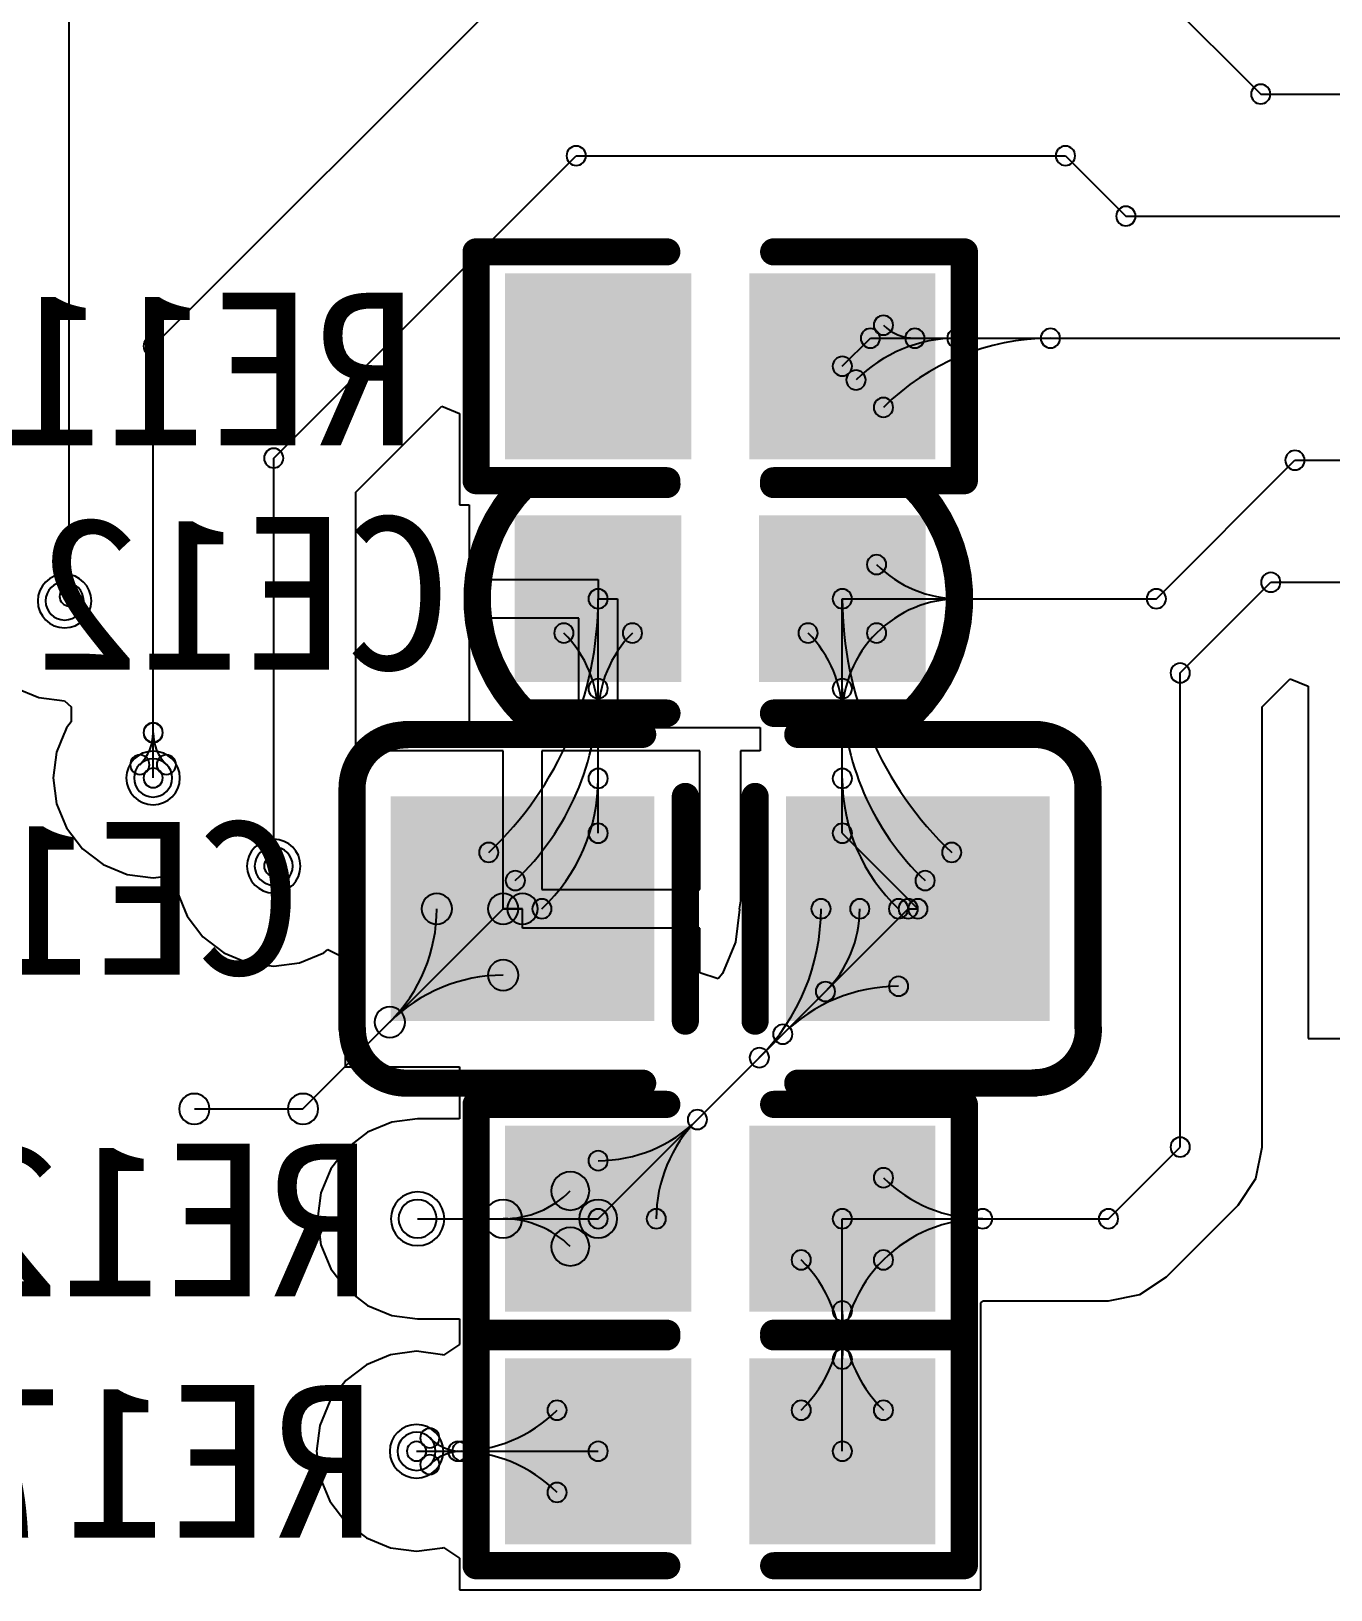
# Model space of a CAD drawing. Header units: inches. Extents: x 32166 to 66782, y 2386 to 7162.
# Drawn here: x 32838.2 to 32906.4, y 3368.8 to 3450.6 of the extents above; entities that cross this region are included whole.
import ezdxf

# ---------------------------------------------------------------- set-up
doc = ezdxf.new("R2010")
doc.units = ezdxf.units.IN
doc.header["$LTSCALE"] = 0.64311
doc.header["$MEASUREMENT"] = 0
for name, color, linetype in [('BOTTOMLAYER', 5, 'CONTINUOUS'), ('BOTTOMOVERLAY', 54, 'CONTINUOUS'), ('BOTTOMPASTE', 16, 'CONTINUOUS'), ('BOTTOMSOLDER', 6, 'CONTINUOUS'), ('MULTILAYER', 9, 'CONTINUOUS')]:
    doc.layers.add(name, color=color, linetype=linetype)
doc.styles.get("Standard").update_dxf_attribs({"font": 'txt', "width": 0.8})

msp = doc.modelspace()

# ---------------------------------------------------------------- linework, layer by layer
at = {"layer": 'BOTTOMLAYER'}
for p, q in [((32840.231, 3420.945), (32840.231, 3464.546)), ((32844.631, 3434.066), (32867.959, 3457.394)), ((32892.583, 3457.394), (32902.695, 3447.282)), ((32902.695, 3447.282), (32915.575, 3447.282)), ((32850.951, 3428.194), (32866.807, 3444.05)), ((32866.807, 3444.05), (32892.456, 3444.05)), ((32892.456, 3444.05), (32895.624, 3440.882)), ((32895.624, 3440.882), (32915.575, 3440.882)), ((32880.759, 3433.01), (32882.231, 3434.482)), ((32882.231, 3434.482), (32915.575, 3434.482)), ((32844.631, 3411.426), (32844.631, 3434.066)), ((32855.249, 3426.413), (32859.756, 3430.92)), ((32859.756, 3430.92), (32860.695, 3430.531)), ((32860.695, 3430.531), (32860.695, 3425.746)), ((32850.951, 3406.801), (32850.951, 3428.194)), ((32897.223, 3420.818), (32904.487, 3428.082)), ((32904.487, 3428.082), (32915.575, 3428.082)), ((32855.249, 3412.842), (32855.249, 3426.413)), ((32860.695, 3425.746), (32861.203, 3425.746)), ((32861.203, 3425.746), (32861.203, 3421.834)), ((32861.203, 3421.834), (32867.961, 3421.834)), ((32867.961, 3421.834), (32867.961, 3420.82)), ((32898.471, 3416.929), (32903.223, 3421.682)), ((32903.223, 3421.682), (32915.575, 3421.682)), ((32867.959, 3408.525), (32867.959, 3420.818)), ((32867.961, 3420.82), (32868.975, 3420.82)), ((32868.975, 3420.82), (32868.975, 3414.062)), ((32880.759, 3420.818), (32897.223, 3420.818)), ((32880.759, 3408.525), (32880.759, 3420.818)), ((32866.943, 3419.802), (32861.203, 3419.802)), ((32861.203, 3419.802), (32861.203, 3414.062)), ((32866.943, 3414.062), (32866.943, 3419.802)), ((32898.471, 3392.066), (32898.471, 3416.929)), ((32902.769, 3415.149), (32904.236, 3416.615)), ((32904.236, 3416.615), (32905.175, 3416.227)), ((32837.366, 3416.161), (32838.631, 3415.637)), ((32838.631, 3415.637), (32839.988, 3415.458)), ((32905.175, 3416.227), (32905.175, 3410.562)), ((32839.988, 3415.458), (32840.332, 3415.156)), ((32840.332, 3415.156), (32840.332, 3414.366)), ((32902.769, 3392.066), (32902.769, 3415.149)), ((32840.086, 3414.045), (32839.983, 3413.797)), ((32840.332, 3414.366), (32840.086, 3414.045)), ((32861.203, 3414.062), (32866.943, 3414.062)), ((32868.975, 3414.062), (32876.46, 3414.062)), ((32876.46, 3414.062), (32876.46, 3412.842)), ((32839.953, 3413.725), (32839.562, 3412.78)), ((32839.961, 3413.764), (32839.953, 3413.725)), ((32839.983, 3413.797), (32839.961, 3413.764)), ((32839.562, 3412.78), (32839.383, 3411.423)), ((32862.98, 3412.842), (32855.249, 3412.842)), ((32862.98, 3404.56), (32862.98, 3412.842)), ((32873.292, 3412.842), (32865.012, 3412.842)), ((32865.012, 3412.842), (32865.012, 3405.578)), ((32873.292, 3405.578), (32873.292, 3412.842)), ((32876.46, 3412.842), (32875.426, 3412.842)), ((32875.426, 3412.842), (32875.426, 3404.977)), ((32839.383, 3411.423), (32839.562, 3410.065)), ((32839.562, 3410.065), (32840.086, 3408.801)), ((32905.175, 3410.562), (32905.175, 3404.162)), ((32840.086, 3408.801), (32840.92, 3407.714)), ((32880.759, 3408.525), (32884.722, 3404.562)), ((32840.92, 3407.714), (32842.006, 3406.881)), ((32842.006, 3406.881), (32843.271, 3406.357)), ((32843.271, 3406.357), (32844.628, 3406.178)), ((32844.628, 3406.178), (32845.056, 3406.234)), ((32845.056, 3406.234), (32845.862, 3405.616)), ((32845.862, 3405.616), (32845.885, 3405.444)), ((32845.885, 3405.444), (32846.409, 3404.179)), ((32865.012, 3405.578), (32873.292, 3405.578)), ((32875.426, 3404.977), (32875.343, 3404.562)), ((32846.409, 3404.179), (32847.242, 3403.092)), ((32852.484, 3394.066), (32862.98, 3404.562)), ((32862.98, 3404.562), (32863.996, 3404.562)), ((32863.994, 3404.56), (32862.98, 3404.56)), ((32863.994, 3403.546), (32863.994, 3404.56)), ((32867.959, 3388.306), (32884.215, 3404.562)), ((32875.377, 3404.523), (32875.151, 3402.807)), ((32875.343, 3404.562), (32875.343, 3404.562)), ((32875.343, 3404.562), (32875.377, 3404.523)), ((32884.215, 3404.562), (32884.722, 3404.562)), ((32905.175, 3404.162), (32905.175, 3397.762)), ((32873.292, 3403.546), (32863.994, 3403.546)), ((32873.292, 3401.211), (32873.292, 3403.546)), ((32847.242, 3403.092), (32848.328, 3402.259)), ((32875.151, 3402.807), (32874.474, 3401.172)), ((32848.328, 3402.259), (32849.593, 3401.735)), ((32849.593, 3401.735), (32850.951, 3401.556)), ((32850.951, 3401.556), (32852.308, 3401.735)), ((32852.308, 3401.735), (32853.573, 3402.259)), ((32853.573, 3402.259), (32853.788, 3402.424)), ((32853.788, 3402.424), (32854.7, 3401.975)), ((32854.7, 3401.975), (32854.7, 3396.282)), ((32874.254, 3400.884), (32873.292, 3401.211)), ((32874.474, 3401.172), (32874.254, 3400.884)), ((32905.175, 3397.762), (32924.455, 3397.762)), ((32854.7, 3396.282), (32860.695, 3396.282)), ((32860.695, 3396.282), (32860.695, 3395.57)), ((32860.695, 3395.57), (32860.695, 3395.57)), ((32860.695, 3395.57), (32860.695, 3393.551)), ((32846.791, 3394.066), (32852.484, 3394.066)), ((32858.495, 3393.551), (32857.137, 3393.372)), ((32860.695, 3393.551), (32858.495, 3393.551)), ((32855.872, 3392.848), (32854.786, 3392.014)), ((32857.137, 3393.372), (32855.872, 3392.848)), ((32854.786, 3392.014), (32853.953, 3390.928)), ((32854.786, 3392.014), (32854.786, 3392.014)), ((32854.786, 3392.014), (32854.786, 3392.014)), ((32894.711, 3388.306), (32898.471, 3392.066)), ((32902.442, 3390.421), (32902.769, 3392.066)), ((32902.769, 3392.066), (32902.769, 3392.066)), ((32902.769, 3392.066), (32902.769, 3392.066)), ((32902.769, 3392.066), (32902.769, 3392.066)), ((32853.953, 3390.928), (32853.429, 3389.663)), ((32901.51, 3389.026), (32902.442, 3390.421)), ((32853.429, 3389.663), (32853.25, 3388.306)), ((32897.75, 3385.266), (32901.51, 3389.026)), ((32853.25, 3388.306), (32853.429, 3386.948)), ((32858.495, 3388.306), (32867.959, 3388.306)), ((32880.759, 3388.306), (32894.711, 3388.306)), ((32880.759, 3376.114), (32880.759, 3388.306)), ((32853.429, 3386.948), (32853.953, 3385.683)), ((32853.953, 3385.683), (32854.786, 3384.597)), ((32854.786, 3384.597), (32855.872, 3383.763)), ((32896.356, 3384.334), (32897.75, 3385.266)), ((32897.75, 3385.266), (32897.75, 3385.266)), ((32897.75, 3385.266), (32897.75, 3385.266)), ((32855.872, 3383.763), (32857.137, 3383.239)), ((32888.023, 3383.907), (32888.117, 3383.99)), ((32888.023, 3381.042), (32888.023, 3383.907)), ((32888.117, 3383.99), (32888.117, 3384.007)), ((32888.117, 3384.007), (32894.711, 3384.007)), ((32888.117, 3383.99), (32888.117, 3383.99)), ((32894.711, 3384.007), (32896.356, 3384.334)), ((32857.137, 3383.239), (32858.495, 3383.061)), ((32858.495, 3383.061), (32858.495, 3383.061)), ((32858.495, 3383.061), (32860.695, 3383.061)), ((32860.695, 3383.061), (32860.695, 3381.722)), ((32858.439, 3381.358), (32857.081, 3381.18)), ((32859.796, 3381.18), (32858.439, 3381.358)), ((32860.695, 3381.722), (32859.85, 3381.158)), ((32855.816, 3380.656), (32854.73, 3379.822)), ((32857.081, 3381.18), (32855.816, 3380.656)), ((32859.85, 3381.158), (32859.796, 3381.18)), ((32888.023, 3368.85), (32888.023, 3381.042)), ((32854.73, 3379.822), (32853.897, 3378.736)), ((32853.897, 3378.736), (32853.373, 3377.471)), ((32853.373, 3377.471), (32853.194, 3376.114)), ((32853.194, 3376.114), (32853.373, 3374.756)), ((32858.439, 3376.114), (32867.959, 3376.114)), ((32853.373, 3374.756), (32853.897, 3373.491)), ((32853.897, 3373.491), (32854.73, 3372.405)), ((32854.73, 3372.405), (32855.816, 3371.571)), ((32855.816, 3371.571), (32857.081, 3371.047)), ((32857.081, 3371.047), (32858.439, 3370.869)), ((32858.439, 3370.869), (32859.796, 3371.047)), ((32859.796, 3371.047), (32859.85, 3371.07)), ((32859.85, 3371.07), (32860.695, 3370.505)), ((32860.695, 3370.505), (32860.695, 3368.85)), ((32860.695, 3368.85), (32888.023, 3368.85))]:
    msp.add_line(p, q, dxfattribs=at)
for centre, radius, start, end in [((32902.695, 3447.282), 0.508, 0, 180), ((32902.695, 3447.282), 0.508, 0, 180), ((32902.695, 3447.282), 0.508, 180, 0), ((32902.695, 3447.282), 0.508, 180, 0), ((32866.807, 3444.05), 0.508, 0, 180), ((32866.807, 3444.05), 0.508, 0, 180), ((32892.456, 3444.05), 0.508, 0, 180), ((32892.456, 3444.05), 0.508, 0, 180), ((32866.807, 3444.05), 0.508, 180, 0), ((32866.807, 3444.05), 0.508, 180, 0), ((32892.456, 3444.05), 0.508, 180, 0), ((32892.456, 3444.05), 0.508, 180, 0), ((32895.624, 3440.882), 0.508, 0, 180), ((32895.624, 3440.882), 0.508, 0, 180), ((32895.624, 3440.882), 0.508, 180, 0), ((32895.624, 3440.882), 0.508, 180, 0), ((32882.914, 3435.165), 0.508, 0, 180), ((32844.631, 3434.066), 0.508, 0, 180), ((32844.631, 3434.066), 0.508, 0, 180), ((32886.765, 3427.003), 7.478, 89.99993, 134.99993), ((32882.231, 3434.482), 0.508, 0, 180), ((32882.231, 3434.482), 0.508, 0, 180), ((32882.231, 3434.482), 0.508, 180, 0), ((32882.231, 3434.482), 0.508, 180, 0), ((32882.914, 3435.165), 0.508, 180, 0), ((32884.564, 3436.815), 2.333, 224.99991, 269.99991), ((32891.671, 3422.097), 12.384, 89.99998, 134.99998), ((32884.564, 3434.482), 0.508, 0, 180), ((32884.564, 3434.482), 0.508, 180, 0), ((32886.765, 3434.482), 0.508, 0, 180), ((32886.765, 3434.482), 0.508, 180, 0), ((32891.671, 3434.482), 0.508, 0, 180), ((32891.671, 3434.482), 0.508, 180, 0), ((32844.631, 3434.066), 0.508, 180, 0), ((32844.631, 3434.066), 0.508, 180, 0), ((32880.759, 3433.01), 0.508, 0, 180), ((32880.759, 3433.01), 0.508, 180, 0), ((32881.477, 3432.291), 0.508, 0, 180), ((32881.477, 3432.291), 0.508, 180, 0), ((32882.914, 3430.854), 0.508, 0, 180), ((32882.914, 3430.854), 0.508, 180, 0), ((32850.951, 3428.194), 0.508, 0, 180), ((32850.951, 3428.194), 0.508, 0, 180), ((32850.951, 3428.194), 0.508, 180, 0), ((32850.951, 3428.194), 0.508, 180, 0), ((32904.487, 3428.082), 0.508, 0, 180), ((32904.487, 3428.082), 0.508, 0, 180), ((32904.487, 3428.082), 0.508, 180, 0), ((32904.487, 3428.082), 0.508, 180, 0), ((32882.555, 3422.614), 0.508, 0, 180), ((32882.555, 3422.614), 0.508, 180, 0), ((32886.891, 3426.95), 6.132, 225.00014, 270.00014), ((32903.223, 3421.682), 0.508, 0, 180), ((32903.223, 3421.682), 0.508, 0, 180), ((32839.988, 3420.703), 1, 0, 180), ((32840.231, 3420.945), 0.508, 0, 180), ((32867.959, 3420.818), 0.508, 0, 180), ((32867.959, 3420.817), 0.508, 0, 180), ((32880.759, 3420.818), 0.508, 0, 180), ((32880.759, 3420.818), 0.508, 0, 180), ((32880.759, 3420.817), 0.508, 0, 180), ((32886.891, 3420.818), 0.508, 0, 180), ((32886.891, 3420.818), 0.508, 0, 180), ((32897.223, 3420.818), 0.508, 0, 180), ((32897.223, 3420.818), 0.508, 0, 180), ((32903.223, 3421.682), 0.508, 180, 0), ((32903.223, 3421.682), 0.508, 180, 0), ((32839.988, 3420.703), 1, 180, 0), ((32840.231, 3420.945), 0.508, 180, 0), ((32849.674, 3420.817), 18.285, 313.33698, 359.99998), ((32867.959, 3420.818), 0.508, 180, 0), ((32867.959, 3420.817), 0.508, 180, 0), ((32880.759, 3420.818), 0.508, 180, 0), ((32880.759, 3420.818), 0.508, 180, 0), ((32880.759, 3420.817), 0.508, 180, 0), ((32899.044, 3420.817), 18.285, 180.00002, 226.66302), ((32886.891, 3414.686), 6.132, 89.99986, 134.99986), ((32886.891, 3420.818), 0.508, 180, 0), ((32886.891, 3420.818), 0.508, 180, 0), ((32897.223, 3420.818), 0.508, 180, 0), ((32897.223, 3420.818), 0.508, 180, 0), ((32866.163, 3419.022), 0.508, 0, 180), ((32866.163, 3419.022), 0.508, 180, 0), ((32861.827, 3414.686), 6.132, 359.99986, 44.99986), ((32874.091, 3414.686), 6.132, 135.00014, 180.00014), ((32869.755, 3419.022), 0.508, 0, 180), ((32869.755, 3419.022), 0.508, 180, 0), ((32878.963, 3419.022), 0.508, 0, 180), ((32878.963, 3419.022), 0.508, 180, 0), ((32874.627, 3414.686), 6.132, 359.99986, 44.99986), ((32886.891, 3414.686), 6.132, 135.00014, 180.00014), ((32882.555, 3419.022), 0.508, 0, 180), ((32882.555, 3419.022), 0.508, 0, 180), ((32882.555, 3419.022), 0.508, 180, 0), ((32882.555, 3419.022), 0.508, 180, 0), ((32898.471, 3416.929), 0.508, 0, 180), ((32898.471, 3416.929), 0.508, 0, 180), ((32867.959, 3416.106), 0.508, 0, 180), ((32880.759, 3416.106), 0.508, 0, 180), ((32898.471, 3416.929), 0.508, 180, 0), ((32898.471, 3416.929), 0.508, 180, 0), ((32854.119, 3416.106), 13.84, 313.33697, 359.99997), ((32867.959, 3416.106), 0.508, 180, 0), ((32880.759, 3416.106), 0.508, 180, 0), ((32894.599, 3416.106), 13.84, 180.00003, 226.66303), ((32867.959, 3414.686), 0.508, 0, 180), ((32867.959, 3414.686), 0.508, 0, 180), ((32880.759, 3414.686), 0.508, 0, 180), ((32880.759, 3414.686), 0.508, 0, 180), ((32844.631, 3413.805), 0.508, 0, 180), ((32844.631, 3413.792), 0.508, 0, 180), ((32867.959, 3414.686), 0.508, 180, 0), ((32867.959, 3414.686), 0.508, 180, 0), ((32880.759, 3414.686), 0.508, 180, 0), ((32880.759, 3414.686), 0.508, 180, 0), ((32842.247, 3413.805), 2.384, 314.99959, 359.99959), ((32844.631, 3413.805), 0.508, 180, 0), ((32844.631, 3413.792), 0.508, 180, 0), ((32846.998, 3413.792), 2.367, 180.00032, 225.00032), ((32843.932, 3412.119), 0.508, 0, 180), ((32844.628, 3411.423), 1, 0, 180), ((32845.324, 3412.119), 0.508, 0, 180), ((32843.932, 3412.119), 0.508, 180, 0), ((32844.631, 3411.426), 0.508, 0, 180), ((32845.324, 3412.119), 0.508, 180, 0), ((32867.959, 3411.395), 0.508, 0, 180), ((32880.759, 3411.395), 0.508, 0, 180), ((32844.628, 3411.423), 1, 180, 0), ((32844.631, 3411.426), 0.508, 180, 0), ((32858.564, 3411.395), 9.395, 313.33701, 0.00001), ((32867.959, 3411.395), 0.508, 180, 0), ((32880.759, 3411.395), 0.508, 180, 0), ((32890.153, 3411.395), 9.395, 179.99999, 226.66299), ((32867.959, 3408.525), 0.508, 0, 180), ((32867.959, 3408.525), 0.508, 180, 0), ((32880.759, 3408.525), 0.508, 0, 180), ((32880.759, 3408.525), 0.508, 0, 180), ((32880.759, 3408.525), 0.508, 180, 0), ((32880.759, 3408.525), 0.508, 180, 0), ((32850.951, 3406.801), 1, 0, 180), ((32862.223, 3407.518), 0.508, 0, 180), ((32862.223, 3407.518), 0.508, 180, 0), ((32886.495, 3407.518), 0.508, 0, 180), ((32886.495, 3407.518), 0.508, 180, 0), ((32850.951, 3406.801), 1, 180, 0), ((32850.951, 3406.801), 0.508, 0, 180), ((32850.951, 3406.801), 0.508, 180, 0), ((32863.617, 3406.04), 0.508, 0, 180), ((32863.617, 3406.04), 0.508, 180, 0), ((32885.101, 3406.04), 0.508, 0, 180), ((32885.101, 3406.04), 0.508, 180, 0), ((32859.5, 3404.562), 0.8, 0, 180), ((32862.98, 3404.562), 0.8, 0, 180), ((32862.98, 3404.562), 0.8, 0, 180), ((32863.996, 3404.562), 0.8, 0, 180), ((32865.012, 3404.562), 0.508, 0, 180), ((32879.642, 3404.562), 0.508, 0, 180), ((32881.674, 3404.562), 0.508, 0, 180), ((32883.706, 3404.562), 0.508, 0, 180), ((32884.215, 3404.562), 0.508, 0, 180), ((32884.215, 3404.562), 0.508, 0, 180), ((32884.722, 3404.562), 0.508, 0, 180), ((32884.722, 3404.562), 0.508, 0, 180), ((32851.098, 3404.562), 8.401, 315.00001, 0.00001), ((32859.5, 3404.562), 0.8, 180, 0), ((32862.98, 3404.562), 0.8, 180, 0), ((32862.98, 3404.562), 0.8, 180, 0), ((32863.996, 3404.562), 0.8, 180, 0), ((32865.012, 3404.562), 0.508, 180, 0), ((32868.602, 3404.562), 11.04, 314.99999, 359.99999), ((32879.642, 3404.562), 0.508, 180, 0), ((32875.54, 3404.562), 6.134, 315.00003, 0.00003), ((32881.674, 3404.562), 0.508, 180, 0), ((32883.706, 3404.562), 0.508, 180, 0), ((32884.215, 3404.562), 0.508, 180, 0), ((32884.215, 3404.562), 0.508, 180, 0), ((32884.722, 3404.562), 0.508, 180, 0), ((32884.722, 3404.562), 0.508, 180, 0), ((32862.98, 3401.082), 0.8, 0, 180), ((32862.98, 3392.68), 8.401, 89.99999, 134.99999), ((32862.98, 3401.082), 0.8, 180, 0), ((32883.706, 3400.498), 0.508, 0, 180), ((32883.706, 3391.915), 8.583, 90.00002, 135.00002), ((32879.877, 3400.224), 0.508, 0, 180), ((32879.877, 3400.224), 0.508, 180, 0), ((32883.706, 3400.498), 0.508, 180, 0), ((32857.039, 3398.621), 0.8, 0, 180), ((32857.039, 3398.621), 0.8, 0, 180), ((32857.039, 3398.621), 0.8, 180, 0), ((32857.039, 3398.621), 0.8, 180, 0), ((32877.637, 3397.984), 0.508, 0, 180), ((32877.637, 3397.984), 0.508, 180, 0), ((32876.409, 3396.755), 0.508, 0, 180), ((32876.409, 3396.755), 0.508, 180, 0), ((32846.791, 3394.066), 0.8, 0, 180), ((32852.484, 3394.066), 0.8, 0, 180), ((32852.484, 3394.066), 0.8, 0, 180), ((32846.791, 3394.066), 0.8, 180, 0), ((32852.484, 3394.066), 0.8, 180, 0), ((32852.484, 3394.066), 0.8, 180, 0), ((32873.162, 3393.509), 0.508, 0, 180), ((32873.162, 3393.509), 0.508, 0, 180), ((32867.959, 3398.712), 7.359, 270, 315), ((32878.365, 3388.306), 7.359, 135, 180), ((32873.162, 3393.509), 0.508, 180, 0), ((32873.162, 3393.509), 0.508, 180, 0), ((32898.471, 3392.066), 0.508, 0, 180), ((32898.471, 3392.066), 0.508, 0, 180), ((32898.471, 3392.066), 0.508, 180, 0), ((32898.471, 3392.066), 0.508, 180, 0), ((32867.959, 3391.354), 0.508, 0, 180), ((32867.959, 3391.354), 0.508, 180, 0), ((32866.499, 3389.765), 1, 0, 180), ((32882.914, 3390.461), 0.508, 0, 180), ((32882.914, 3390.461), 0.508, 180, 0), ((32888.117, 3395.664), 7.359, 225, 270), ((32862.976, 3393.289), 4.983, 269.99982, 314.99982), ((32866.499, 3389.765), 1, 180, 0), ((32858.495, 3388.306), 1, 0, 180), ((32858.495, 3388.306), 1, 0, 180), ((32862.976, 3388.306), 1, 0, 180), ((32862.976, 3388.306), 1, 0, 180), ((32867.959, 3388.306), 1, 0, 180), ((32867.959, 3388.306), 0.508, 0, 180), ((32871.007, 3388.306), 0.508, 0, 180), ((32880.759, 3388.306), 0.508, 0, 180), ((32880.759, 3388.306), 0.508, 0, 180), ((32888.117, 3388.306), 0.508, 0, 180), ((32888.117, 3388.306), 0.508, 0, 180), ((32894.711, 3388.306), 0.508, 0, 180), ((32894.711, 3388.306), 0.508, 0, 180), ((32858.495, 3388.306), 1, 180, 0), ((32858.495, 3388.306), 1, 180, 0), ((32862.976, 3388.306), 1, 180, 0), ((32862.976, 3388.306), 1, 180, 0), ((32862.976, 3383.323), 4.983, 45.00018, 90.00018), ((32866.499, 3386.846), 1, 0, 180), ((32867.959, 3388.306), 1, 180, 0), ((32867.959, 3388.306), 0.508, 180, 0), ((32871.007, 3388.306), 0.508, 180, 0), ((32880.759, 3388.306), 0.508, 180, 0), ((32880.759, 3388.306), 0.508, 180, 0), ((32888.117, 3380.947), 7.359, 90, 135), ((32888.117, 3388.306), 0.508, 180, 0), ((32888.117, 3388.306), 0.508, 180, 0), ((32894.711, 3388.306), 0.508, 180, 0), ((32894.711, 3388.306), 0.508, 180, 0), ((32866.499, 3386.846), 1, 180, 0), ((32878.604, 3386.15), 0.508, 0, 180), ((32882.914, 3386.15), 0.508, 0, 180), ((32882.914, 3386.15), 0.508, 0, 180), ((32878.604, 3386.15), 0.508, 180, 0), ((32873.4, 3380.947), 7.359, 360, 45), ((32888.117, 3380.947), 7.359, 135, 180), ((32882.914, 3386.15), 0.508, 180, 0), ((32882.914, 3386.15), 0.508, 180, 0), ((32880.759, 3383.472), 0.508, 0, 180), ((32880.759, 3383.472), 0.508, 0, 180), ((32873.4, 3383.472), 7.359, 315, 0), ((32880.759, 3383.472), 0.508, 180, 0), ((32880.759, 3383.472), 0.508, 180, 0), ((32888.117, 3383.472), 7.359, 180, 225), ((32880.759, 3380.947), 0.508, 0, 180), ((32880.759, 3380.947), 0.508, 0, 180), ((32880.759, 3380.947), 0.508, 180, 0), ((32880.759, 3380.947), 0.508, 180, 0), ((32860.6, 3383.472), 7.359, 270, 315), ((32865.804, 3378.269), 0.508, 0, 180), ((32865.804, 3378.269), 0.508, 180, 0), ((32878.604, 3378.269), 0.508, 0, 180), ((32878.604, 3378.269), 0.508, 180, 0), ((32882.914, 3378.269), 0.508, 0, 180), ((32882.914, 3378.269), 0.508, 180, 0), ((32859.135, 3376.809), 0.508, 0, 180), ((32858.439, 3376.114), 1, 0, 180), ((32858.439, 3376.114), 0.508, 0, 180), ((32859.135, 3376.809), 0.508, 180, 0), ((32860.814, 3378.489), 2.376, 224.99963, 269.99963), ((32860.6, 3376.114), 0.508, 0, 180), ((32860.6, 3376.114), 0.508, 0, 180), ((32860.814, 3376.114), 0.508, 0, 180), ((32860.814, 3376.114), 0.508, 0, 180), ((32867.959, 3376.114), 0.508, 0, 180), ((32880.759, 3376.114), 0.508, 0, 180), ((32858.439, 3376.114), 1, 180, 0), ((32858.439, 3376.114), 0.508, 180, 0), ((32859.135, 3375.418), 0.508, 0, 180), ((32860.814, 3373.738), 2.376, 90.00037, 135.00037), ((32860.6, 3376.114), 0.508, 180, 0), ((32860.6, 3376.114), 0.508, 180, 0), ((32860.814, 3376.114), 0.508, 180, 0), ((32860.814, 3376.114), 0.508, 180, 0), ((32860.6, 3368.755), 7.359, 45, 90), ((32867.959, 3376.114), 0.508, 180, 0), ((32880.759, 3376.114), 0.508, 180, 0), ((32859.135, 3375.418), 0.508, 180, 0), ((32865.804, 3373.958), 0.508, 0, 180), ((32865.804, 3373.958), 0.508, 180, 0)]:
    msp.add_arc(centre, radius, start, end, dxfattribs=at)
for points in [[(32863.895, 3428.946), (32872.023, 3428.946), (32863.895, 3437.074), (32872.023, 3437.074)], [(32876.695, 3428.946), (32884.823, 3428.946), (32876.695, 3437.074), (32884.823, 3437.074)], [(32871.515, 3424.374), (32864.403, 3424.374), (32871.515, 3417.262), (32864.403, 3417.262)], [(32884.315, 3424.374), (32877.203, 3424.374), (32884.315, 3417.262), (32877.203, 3417.262)], [(32870.092, 3409.642), (32857.9, 3409.642), (32870.092, 3399.482), (32857.9, 3399.482)], [(32890.818, 3409.642), (32878.626, 3409.642), (32890.818, 3399.482), (32878.626, 3399.482)], [(32863.895, 3384.242), (32872.023, 3384.242), (32863.895, 3392.37), (32872.023, 3392.37)], [(32876.695, 3384.242), (32884.823, 3384.242), (32876.695, 3392.37), (32884.823, 3392.37)], [(32872.023, 3380.178), (32863.895, 3380.178), (32872.023, 3372.05), (32863.895, 3372.05)], [(32884.823, 3380.178), (32876.695, 3380.178), (32884.823, 3372.05), (32876.695, 3372.05)]]:
    msp.add_solid(points, dxfattribs=at)
at = {"layer": 'BOTTOMOVERLAY'}
for points, const_width in [([(32871.559, 3439.01), (32861.559, 3439.01)], 1.422), ([(32861.559, 3427.01), (32861.559, 3439.01)], 1.422), ([(32887.159, 3439.01), (32877.159, 3439.01)], 1.422), ([(32887.159, 3427.01), (32887.159, 3439.01)], 1.422), ([(32871.559, 3427.01), (32861.559, 3427.01)], 1.422), ([(32864.097, 3426.818), (32871.559, 3426.818)], 1.44), ([(32877.159, 3426.818), (32884.417, 3426.818)], 1.44), ([(32887.159, 3427.01), (32877.159, 3427.01)], 1.422), ([(32864.097, 3414.818), (32871.559, 3414.818)], 1.44), ([(32877.159, 3414.818), (32884.417, 3414.818)], 1.44), ([(32857.878, 3413.706), (32870.295, 3413.706)], 1.422), ([(32878.423, 3413.706), (32890.818, 3413.706)], 1.422), ([(32855.055, 3398.262), (32855.055, 3410.861)], 1.422), ([(32893.641, 3398.284), (32893.641, 3410.883)], 1.422), ([(32872.53, 3398.669), (32872.53, 3410.454)], 1.422), ([(32876.188, 3398.669), (32876.188, 3410.454)], 1.422), ([(32857.9, 3395.418), (32870.295, 3395.418)], 1.422), ([(32878.423, 3395.418), (32890.84, 3395.418)], 1.422), ([(32871.559, 3394.306), (32861.559, 3394.306)], 1.422), ([(32861.559, 3382.306), (32861.559, 3394.306)], 1.422), ([(32887.159, 3394.306), (32877.159, 3394.306)], 1.422), ([(32887.159, 3382.306), (32887.159, 3394.306)], 1.422), ([(32871.559, 3382.306), (32861.559, 3382.306)], 1.422), ([(32887.159, 3382.306), (32877.159, 3382.306)], 1.422), ([(32861.559, 3370.114), (32861.559, 3382.114)], 1.422), ([(32861.559, 3382.114), (32871.559, 3382.114)], 1.422), ([(32877.159, 3382.114), (32887.159, 3382.114)], 1.422), ([(32887.159, 3370.114), (32887.159, 3382.114)], 1.422), ([(32861.559, 3370.114), (32871.559, 3370.114)], 1.422), ([(32877.159, 3370.114), (32887.159, 3370.114)], 1.422)]:
    msp.add_lwpolyline(points, dxfattribs=dict(at, const_width=const_width))
for points, const_width in [([(32861.559, 3438.654, 1), (32861.559, 3439.365, 1)], 0.711), ([(32861.559, 3438.654, 1), (32861.559, 3439.365, 1)], 0.711), ([(32871.559, 3438.654, 1), (32871.559, 3439.365, 1)], 0.711), ([(32877.159, 3438.654, 1), (32877.159, 3439.365, 1)], 0.711), ([(32887.159, 3438.654, 1), (32887.159, 3439.365, 1)], 0.711), ([(32887.159, 3438.654, 1), (32887.159, 3439.365, 1)], 0.711), ([(32861.559, 3426.654, 1), (32861.559, 3427.365, 1)], 0.711), ([(32861.559, 3426.654, 1), (32861.559, 3427.365, 1)], 0.711), ([(32864.097, 3427.178, 1), (32864.097, 3426.458, 1)], 0.72), ([(32864.097, 3427.178, 1), (32864.097, 3426.458, 1)], 0.72), ([(32871.559, 3427.178, 1), (32871.559, 3426.458, 1)], 0.72), ([(32871.559, 3426.654, 1), (32871.559, 3427.365, 1)], 0.711), ([(32877.159, 3427.178, 1), (32877.159, 3426.458, 1)], 0.72), ([(32877.159, 3426.654, 1), (32877.159, 3427.365, 1)], 0.711), ([(32884.417, 3427.178, 1), (32884.417, 3426.458, 1)], 0.72), ([(32884.417, 3427.178, 1), (32884.417, 3426.458, 1)], 0.72), ([(32887.159, 3426.654, 1), (32887.159, 3427.365, 1)], 0.711), ([(32887.159, 3426.654, 1), (32887.159, 3427.365, 1)], 0.711), ([(32864.097, 3415.178, 1), (32864.097, 3414.458, 1)], 0.72), ([(32864.097, 3415.178, 1), (32864.097, 3414.458, 1)], 0.72), ([(32871.559, 3415.178, 1), (32871.559, 3414.458, 1)], 0.72), ([(32877.159, 3415.178, 1), (32877.159, 3414.458, 1)], 0.72), ([(32884.417, 3415.178, 1), (32884.417, 3414.458, 1)], 0.72), ([(32884.417, 3415.178, 1), (32884.417, 3414.458, 1)], 0.72), ([(32858.233, 3413.706, 1), (32857.522, 3413.706, 1)], 0.711), ([(32858.233, 3413.684, 1), (32857.522, 3413.684, 1)], 0.711), ([(32870.65, 3413.706, 1), (32869.939, 3413.706, 1)], 0.711), ([(32878.778, 3413.706, 1), (32878.067, 3413.706, 1)], 0.711), ([(32891.174, 3413.706, 1), (32890.462, 3413.706, 1)], 0.711), ([(32891.174, 3413.706, 1), (32890.462, 3413.706, 1)], 0.711), ([(32855.41, 3410.861, 1), (32854.699, 3410.861, 1)], 0.711), ([(32855.41, 3410.861, 1), (32854.699, 3410.861, 1)], 0.711), ([(32893.997, 3410.883, 1), (32893.285, 3410.883, 1)], 0.711), ([(32893.997, 3410.883, 1), (32893.285, 3410.883, 1)], 0.711), ([(32872.886, 3410.454, 1), (32872.174, 3410.454, 1)], 0.711), ([(32876.543, 3410.454, 1), (32875.832, 3410.454, 1)], 0.711), ([(32872.886, 3398.669, 1), (32872.174, 3398.669, 1)], 0.711), ([(32876.543, 3398.669, 1), (32875.832, 3398.669, 1)], 0.711), ([(32855.41, 3398.262, 1), (32854.699, 3398.262, 1)], 0.711), ([(32855.432, 3398.241, 1), (32854.721, 3398.241, 1)], 0.711), ([(32893.997, 3398.284, 1), (32893.285, 3398.284, 1)], 0.711), ([(32894.018, 3398.262, 1), (32893.307, 3398.262, 1)], 0.711), ([(32858.255, 3395.418, 1), (32857.544, 3395.418, 1)], 0.711), ([(32858.255, 3395.418, 1), (32857.544, 3395.418, 1)], 0.711), ([(32870.65, 3395.418, 1), (32869.939, 3395.418, 1)], 0.711), ([(32878.778, 3395.418, 1), (32878.067, 3395.418, 1)], 0.711), ([(32891.195, 3395.44, 1), (32890.484, 3395.44, 1)], 0.711), ([(32891.195, 3395.418, 1), (32890.484, 3395.418, 1)], 0.711), ([(32861.559, 3393.95, 1), (32861.559, 3394.661, 1)], 0.711), ([(32861.559, 3393.95, 1), (32861.559, 3394.661, 1)], 0.711), ([(32871.559, 3393.95, 1), (32871.559, 3394.661, 1)], 0.711), ([(32877.159, 3393.95, 1), (32877.159, 3394.661, 1)], 0.711), ([(32887.159, 3393.95, 1), (32887.159, 3394.661, 1)], 0.711), ([(32887.159, 3393.95, 1), (32887.159, 3394.661, 1)], 0.711), ([(32861.559, 3381.95, 1), (32861.559, 3382.661, 1)], 0.711), ([(32861.559, 3381.95, 1), (32861.559, 3382.661, 1)], 0.711), ([(32871.559, 3381.95, 1), (32871.559, 3382.661, 1)], 0.711), ([(32877.159, 3381.95, 1), (32877.159, 3382.661, 1)], 0.711), ([(32887.159, 3381.95, 1), (32887.159, 3382.661, 1)], 0.711), ([(32887.159, 3381.95, 1), (32887.159, 3382.661, 1)], 0.711), ([(32861.559, 3382.469, 1), (32861.559, 3381.758, 1)], 0.711), ([(32861.559, 3382.469, 1), (32861.559, 3381.758, 1)], 0.711), ([(32871.559, 3382.469, 1), (32871.559, 3381.758, 1)], 0.711), ([(32877.159, 3382.469, 1), (32877.159, 3381.758, 1)], 0.711), ([(32887.159, 3382.469, 1), (32887.159, 3381.758, 1)], 0.711), ([(32887.159, 3382.469, 1), (32887.159, 3381.758, 1)], 0.711), ([(32861.559, 3370.469, 1), (32861.559, 3369.758, 1)], 0.711), ([(32861.559, 3370.469, 1), (32861.559, 3369.758, 1)], 0.711), ([(32871.559, 3370.469, 1), (32871.559, 3369.758, 1)], 0.711), ([(32877.159, 3370.469, 1), (32877.159, 3369.758, 1)], 0.711), ([(32887.159, 3370.469, 1), (32887.159, 3369.758, 1)], 0.711), ([(32887.159, 3370.469, 1), (32887.159, 3369.758, 1)], 0.711)]:
    msp.add_lwpolyline(points, format="xyb", close=True, dxfattribs=dict(at, const_width=const_width))
for points, const_width in [([(32864.097, 3414.818, -0.414214), (32864.097, 3426.818)], 1.44), ([(32884.417, 3426.818, -0.414214), (32884.417, 3414.818)], 1.44), ([(32855.055, 3410.861, -0.414214), (32857.878, 3413.684)], 1.422), ([(32890.818, 3413.706, -0.414214), (32893.641, 3410.883)], 1.422), ([(32857.9, 3395.418, -0.414214), (32855.077, 3398.241)], 1.422), ([(32893.663, 3398.262, -0.414214), (32890.84, 3395.44)], 1.422)]:
    msp.add_lwpolyline(points, format="xyb", dxfattribs=dict(at, const_width=const_width))
at = {"layer": 'BOTTOMPASTE'}
for points in [[(32863.895, 3428.946), (32872.023, 3428.946), (32863.895, 3437.074), (32872.023, 3437.074)], [(32876.695, 3428.946), (32884.823, 3428.946), (32876.695, 3437.074), (32884.823, 3437.074)], [(32871.515, 3424.374), (32864.403, 3424.374), (32871.515, 3417.262), (32864.403, 3417.262)], [(32884.315, 3424.374), (32877.203, 3424.374), (32884.315, 3417.262), (32877.203, 3417.262)], [(32870.092, 3409.642), (32857.9, 3409.642), (32870.092, 3399.482), (32857.9, 3399.482)], [(32890.818, 3409.642), (32878.626, 3409.642), (32890.818, 3399.482), (32878.626, 3399.482)], [(32863.895, 3384.242), (32872.023, 3384.242), (32863.895, 3392.37), (32872.023, 3392.37)], [(32876.695, 3384.242), (32884.823, 3384.242), (32876.695, 3392.37), (32884.823, 3392.37)], [(32872.023, 3380.178), (32863.895, 3380.178), (32872.023, 3372.05), (32863.895, 3372.05)], [(32884.823, 3380.178), (32876.695, 3380.178), (32884.823, 3372.05), (32876.695, 3372.05)]]:
    msp.add_solid(points, dxfattribs=at)
at = {"layer": 'BOTTOMSOLDER'}
for centre, start, end in [((32839.988, 3420.703), 0, 180), ((32839.988, 3420.703), 180, 0), ((32844.628, 3411.423), 0, 180), ((32844.628, 3411.423), 180, 0), ((32850.951, 3406.801), 0, 180), ((32850.951, 3406.801), 180, 0), ((32858.495, 3388.306), 0, 180), ((32858.495, 3388.306), 180, 0), ((32858.439, 3376.114), 0, 180), ((32858.439, 3376.114), 180, 0)]:
    msp.add_arc(centre, 1.406, start, end, dxfattribs=at)
for points in [[(32863.082, 3428.133), (32872.836, 3428.133), (32863.082, 3437.886), (32872.836, 3437.886)], [(32875.882, 3428.133), (32885.636, 3428.133), (32875.882, 3437.886), (32885.636, 3437.886)], [(32872.328, 3425.186), (32863.59, 3425.186), (32872.328, 3416.449), (32863.59, 3416.449)], [(32885.128, 3425.186), (32876.39, 3425.186), (32885.128, 3416.449), (32876.39, 3416.449)], [(32870.904, 3410.454), (32857.087, 3410.454), (32870.904, 3398.669), (32857.087, 3398.669)], [(32891.631, 3410.454), (32877.813, 3410.454), (32891.631, 3398.669), (32877.813, 3398.669)], [(32863.082, 3383.429), (32872.836, 3383.429), (32863.082, 3393.182), (32872.836, 3393.182)], [(32875.882, 3383.429), (32885.636, 3383.429), (32875.882, 3393.182), (32885.636, 3393.182)], [(32872.836, 3380.99), (32863.082, 3380.99), (32872.836, 3371.237), (32863.082, 3371.237)], [(32885.636, 3380.99), (32875.882, 3380.99), (32885.636, 3371.237), (32875.882, 3371.237)]]:
    msp.add_solid(points, dxfattribs=at)
at = {"layer": 'MULTILAYER'}
for centre, start, end in [((32839.988, 3420.703), 0, 180), ((32839.988, 3420.703), 180, 0), ((32844.628, 3411.423), 0, 180), ((32844.628, 3411.423), 180, 0), ((32850.951, 3406.801), 0, 180), ((32850.951, 3406.801), 180, 0), ((32858.495, 3388.306), 0, 180), ((32858.495, 3388.306), 180, 0), ((32858.439, 3376.114), 0, 180), ((32858.439, 3376.114), 180, 0)]:
    msp.add_arc(centre, 1, start, end, dxfattribs=at)

# ---------------------------------------------------------------- texts
at = {"layer": 'BOTTOMOVERLAY', "text_generation_flag": 2}
for s, p in [('RE11', (32858.471, 3428.866)), ('CE12', (32860.231, 3417.106)), ('CE16', (32852.391, 3401.106)), ('RE12', (32856.071, 3384.242)), ('RE17', (32856.311, 3371.586))]:
    msp.add_text(s, height=8, rotation=360, dxfattribs=at).set_placement(p)

doc.saveas('drawing.dxf')
